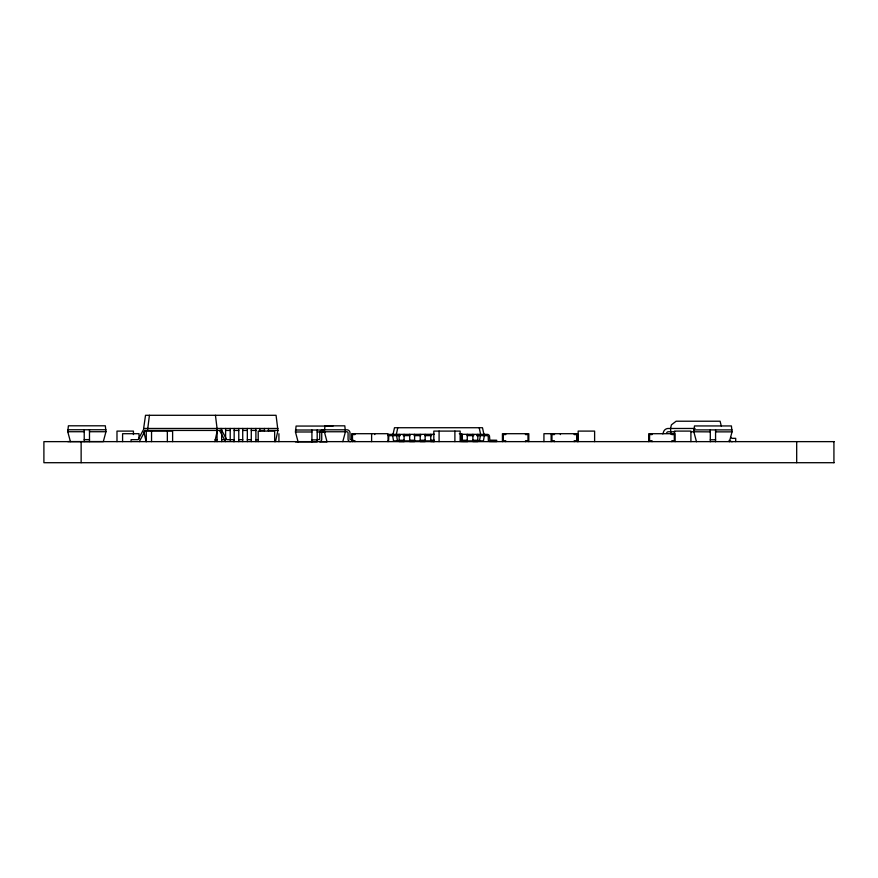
<?xml version="1.0" encoding="UTF-8"?>
<svg xmlns="http://www.w3.org/2000/svg" width="878" height="878" viewBox="0 0 878 878"><rect width="100%" height="100%" fill="white"/><g stroke="black" fill="none" stroke-linecap="round" stroke-linejoin="round"><path stroke-width="1.32" d="M149.414 415.294L147.537 430.439M70.405 441.59L67.771 431.724L68.396 425.797L105.327 425.797L105.953 431.724L103.319 441.59L67.771 441.59M298.092 441.853L295.458 431.987L296.095 426.06L333.014 426.06M696.484 441.744L693.85 431.866L694.476 425.94L731.407 425.94L732.032 431.866L729.399 441.744M393.059 434.314L394.485 427.729L482.483 427.729L483.91 434.314M397.778 427.729L396.351 434.314L397.493 440.899M479.476 440.899L480.617 434.314L479.19 427.729M214.858 441.634L217.316 430.439L215.439 415.294M275.483 441.634L277.942 430.439L276.065 415.294L145.518 415.294L143.641 428.464L277.942 428.464M342.793 441.634L345.427 431.756L344.802 425.83L324.992 425.83L324.366 431.756L326.989 441.634M662.835 433.908L663.746 431.361A5.048 5.048 0 0 1 667.796 428.486L695.08 428.464M144.124 428.464L138.12 439.659L131.074 439.659L131.074 441.634M139.306 441.634L145.309 430.439M67.771 429.748L105.953 429.748M693.85 429.891L732.032 429.891M295.458 430.011L324.048 430.011M145.002 430.439L220.51 430.439M225.602 430.439L230.212 430.439M234.163 430.439L238.772 430.439M242.723 430.439L247.333 430.439M251.284 430.439L255.893 430.439M259.844 430.439L264.454 430.439M268.405 430.439L277.942 430.439M67.771 431.724L84.222 431.724M89.49 431.724L105.953 431.724M675.072 431.756L668.312 431.756A1.745 1.745 0 0 0 666.654 432.931M691.118 431.756L710.302 431.866M715.57 431.866L732.032 431.866M295.458 431.987L311.92 431.987M317.188 431.987L325.42 431.987M459.293 433.699L461.499 433.699L461.499 441.634M434.445 434.314L389.152 434.39A2.371 2.371 0 0 0 387.714 435.499M461.587 434.314L487.817 434.39A2.371 2.371 0 0 1 489.496 436.07L489.836 440.163L496.685 440.24L496.685 441.557L489.617 441.502A1.844 1.844 0 0 1 488.311 440.185L488.212 436.41L487.477 435.675L476.545 435.631M400.423 435.631L389.492 435.675L388.756 436.41L388.658 440.185A1.844 1.844 0 0 1 387.791 441.316M403.145 435.631L409.938 435.631M414.021 435.631L420.814 435.631M424.897 435.631L431.691 435.631M467.03 435.631L473.824 435.631M84.222 439.615L89.49 439.615M215.077 439.659L217.053 439.659M221.662 439.659L225.602 439.659M234.163 439.659L226.733 439.659L220.729 428.464M238.772 439.659L242.723 439.659M247.333 439.659L251.284 439.659M255.893 439.659L257.869 439.659M317.123 439.659L319.724 439.45L319.779 432.645A3.292 3.292 0 0 1 322.61 429.803L347.172 429.803A3.292 3.292 0 0 1 350.015 432.645L350.048 439.417L352.671 439.659L352.671 441.634M710.302 439.768L715.57 439.768M311.92 439.878L317.188 439.878M399.15 440.24L404.078 440.24M409.686 440.24L414.614 440.24M420.211 440.24L425.139 440.24M430.747 440.24L434.445 440.24M462.355 440.24L467.283 440.24L467.294 441.557L462.355 441.557L462.355 434.314M472.88 440.24L477.808 440.24M400.225 440.899L393.542 440.899L392.4 434.314M402.958 440.899L409.796 440.899M413.889 440.899L420.727 440.899M424.82 440.899L431.658 440.899M467.173 440.899L474.01 440.899M476.743 440.899L483.427 440.899L484.568 434.314M404.078 441.557L399.15 441.557L399.15 434.314M434.445 441.557L430.747 441.557L430.747 434.314M834.1 441.634L43.9 441.634L43.9 462.706L834.1 462.706M295.458 441.853L317.188 441.853L317.188 430.011M320.042 441.853L326.901 441.853M219.544 430.439L225.547 441.634M730.694 437.112L730.792 437.354A1.734 1.734 0 0 0 732.186 438.331L735.698 438.341L735.698 441.634M721.288 426.049L720.103 421.22L676.137 421.22L671.418 424.842L670.529 428.464L670.99 434.226M143.915 431.68L146.099 441.634M833.924 441.634L833.924 462.706M796.686 441.634L796.686 462.706M715.57 429.891L715.57 441.744M710.302 429.891L710.302 441.744M690.909 441.634L690.909 431.098L674.447 431.098L674.447 433.732M675.138 441.634L675.138 433.699L648.743 433.699L648.743 441.634M671.835 433.699L671.835 434.577L674.304 434.577L674.304 440.756L671.835 440.756L671.835 441.634M652.047 433.699L652.047 434.577L649.577 434.577L649.577 440.756L652.047 440.756L652.047 441.634M594.615 441.634L594.615 431.098L578.163 431.098L578.163 441.634M577.526 441.634L577.526 433.699L543.932 433.699L543.932 441.634M574.223 433.699L574.223 434.577L576.703 434.577L576.703 440.756L574.223 440.756L574.223 441.634M560.373 433.699L560.373 434.577M554.435 433.699L554.435 434.577L551.966 434.577L551.966 440.756L554.435 440.756L554.435 441.634M551.143 433.699L551.143 441.634M528.808 441.634L528.808 433.699L502.425 433.699L502.425 441.634M525.505 433.699L525.505 434.577L527.985 434.577L527.985 440.756L525.505 440.756L525.505 441.634M505.717 433.699L505.717 434.577L503.248 434.577L503.248 440.756L505.717 440.756L505.717 441.634M477.808 434.314L477.808 441.557L472.88 441.557L472.88 434.314M467.283 434.314L467.283 441.557M460.676 434.577L460.676 440.756M460.149 441.634L460.149 431.098L433.82 431.098L433.82 441.634M454.892 431.098L454.892 441.634M439.088 431.098L439.088 441.634M425.139 434.314L425.15 441.557L420.211 441.557L420.211 434.314M414.614 434.314L414.625 441.557L409.686 441.557L409.686 434.314M404.078 434.314L404.089 441.557M388.054 441.634L388.054 433.699L351.661 433.699L351.661 440.306M374.741 433.699L374.741 434.577M371.613 433.699L371.613 441.634M354.953 433.699L354.953 434.577L352.484 434.577L352.484 440.756L354.953 440.756L354.953 441.634M311.92 430.011L311.92 441.853M278.919 433.699L278.919 441.634M274.649 441.634L274.649 431.098L258.198 431.098L258.198 441.634M268.405 428.464L268.405 430.955M264.454 428.464L264.454 430.955M259.844 428.464L259.844 430.955M255.893 428.464L255.893 441.634M251.284 428.464L251.284 441.634M247.333 428.464L247.333 441.634M242.723 428.464L242.723 441.634M238.772 428.464L238.772 441.634M234.163 428.464L234.163 441.634M233.778 439.659L233.778 441.634M230.212 428.464L230.212 440.394M225.602 428.464L225.602 439.143M221.662 428.464L221.662 441.634M217.053 429.715L217.053 441.634M172.615 441.634L172.615 431.098L146.275 431.098L146.275 441.634M167.347 431.098L167.347 441.634M151.543 431.098L151.543 441.634M139.02 438.989L139.02 433.699L122.591 433.699L122.591 441.634M133.423 434.577L133.434 431.098L116.983 431.098L116.993 441.634M89.49 429.748L89.49 441.59M84.222 429.748L84.222 441.59M81.138 441.634L81.138 462.706M319.427 441.634A2.305 2.305 0 0 0 321.732 439.329L321.732 433.073A1.317 1.317 0 0 1 323.049 431.756L346.744 431.756A1.317 1.317 0 0 1 348.061 433.073L348.061 439.329A2.305 2.305 0 0 0 350.366 441.634M732.362 441.634A5.027 5.027 0 0 1 729.058 440.394"/></g></svg>
